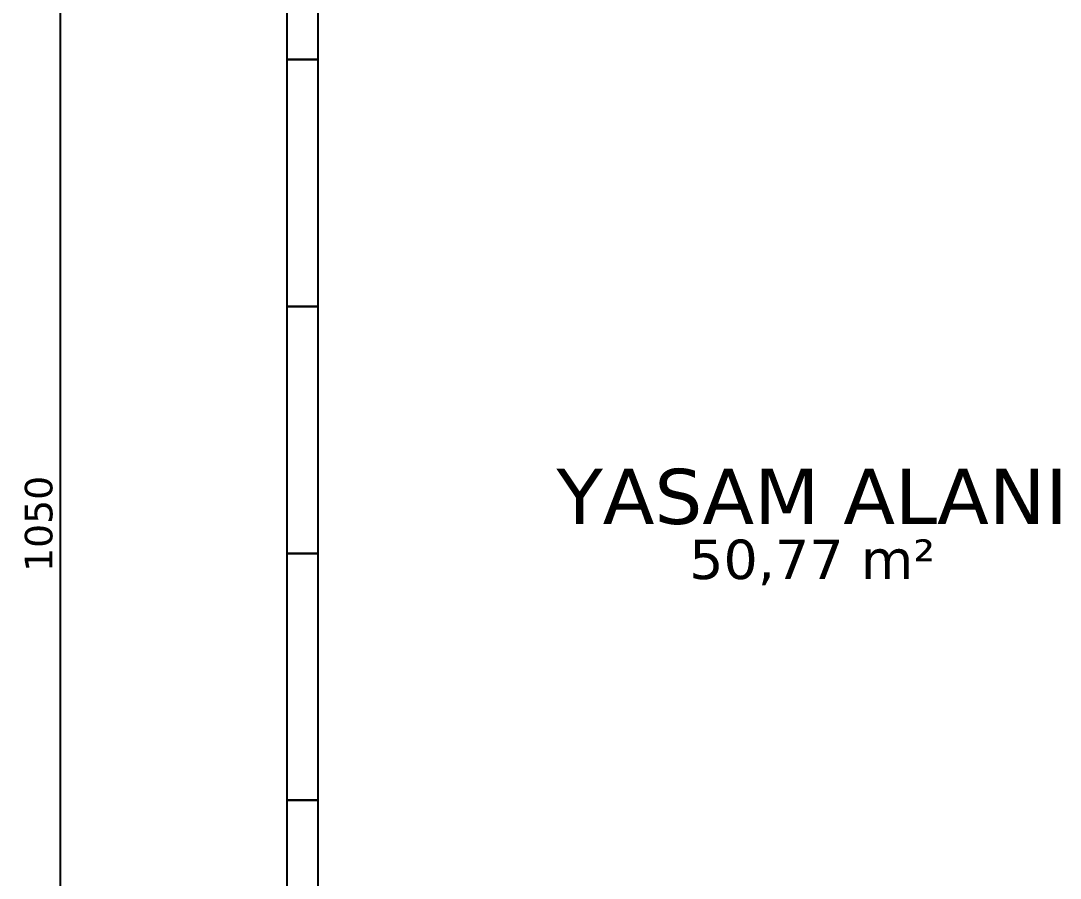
# Model space of a CAD drawing. Header units: centimetres. Extents: x -135 to 5290, y -1327 to 1388.
# Drawn here: x 1315 to 1843, y 345 to 781 of the extents above; entities that cross this region are included whole.
import ezdxf
from ezdxf.enums import TextEntityAlignment as Align

# ---------------------------------------------------------------- set-up
doc = ezdxf.new("R2010")
doc.units = ezdxf.units.CM
for name, color, linetype in [('DIS_DUVAR_160', 30, 'Continuous'), ('ODA_ADLARI', 7, 'Continuous'), ('OLCULER', 7, 'Continuous')]:
    doc.layers.add(name, color=color, linetype=linetype)
doc.styles.add('PORTMAN', font='DejaVuSans.ttf')
doc.dimstyles.new('PORTMAN', dxfattribs={"dimtxt": 14, "dimasz": 9, "dimexe": 6, "dimexo": 5, "dimgap": 4, "dimtad": 1, "dimtxsty": 'PORTMAN', "dimblk": 'ARCHTICK', "dimcen": 2.5, "dimazin": 3, "dimtfac": 0.5, "dimtmove": 2, "dimatfit": 3})

# ---------------------------------------------------------------- blocks, each defined once
blk = doc.blocks.new('BOM_D09_1255p0_DIS_DOLU')
blk.add_lwpolyline([(0, 0), (16, 0), (16, 125.5), (0, 125.5)], close=True)
blk = doc.blocks.new('_ARCHTICK')
at = {"color": 0, "linetype": 'BYBLOCK', "const_width": 0.15}
blk.add_lwpolyline([(-0.5, -0.5), (0.5, 0.5)], dxfattribs=at)

msp = doc.modelspace()

# ---------------------------------------------------------------- block references
at = {"layer": 'DIS_DUVAR_160'}
for p in [(1450, 761), (1450, 635.5), (1450, 510), (1450, 384.5), (1450, 259)]:
    msp.add_blockref('BOM_D09_1255p0_DIS_DOLU', p, dxfattribs=at)

# ---------------------------------------------------------------- texts
at = {"layer": 'ODA_ADLARI', "style": 'PORTMAN'}
for s, height, p in [('YASAM ALANI', 28, (1717, 539)), ('50,77 m²', 20, (1717, 507))]:
    msp.add_text(s, height=height, dxfattribs=at).set_placement(p, align=Align.MIDDLE_CENTER)

# ---------------------------------------------------------------- dimensions: what is measured, and where the dimension line sits
at = {"layer": 'OLCULER'}
msp.add_linear_dim(base=(1335, 0), p1=(1450, 0), p2=(1450, 1050), angle=90, dimstyle='PORTMAN', override={"dimtxt": 14, "dimasz": 9, "dimexe": 6, "dimexo": 5, "dimdec": 2, "dimzin": 8, "dimdsep": 44}, dxfattribs=at).render()

doc.saveas('drawing.dxf')
